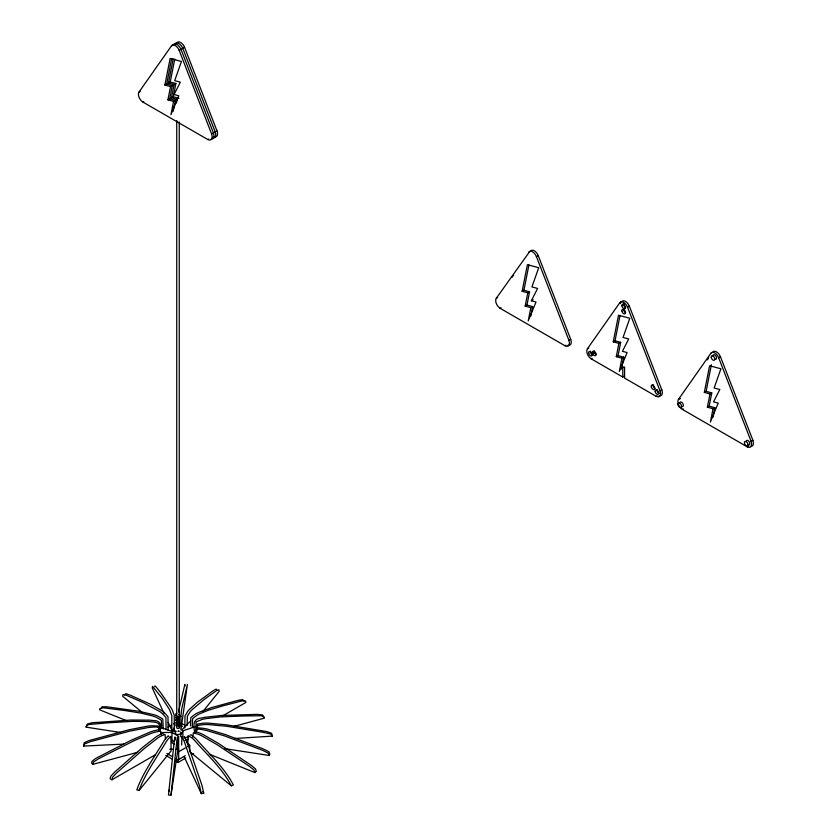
<?xml version="1.0" encoding="UTF-8"?>
<svg xmlns="http://www.w3.org/2000/svg" width="837" height="837" viewBox="0 0 837 837"><rect width="100%" height="100%" fill="white"/><g stroke="black" fill="none" stroke-linecap="round" stroke-linejoin="round"><path stroke-width="1.26" d="M170.999 795.15L176.649 742.545A62.095 4.415 -87.1 0 1 176.984 740.211L177.528 737.094L177.601 751.636L170.999 795.15L168.478 795.024L174.138 742.419A62.095 4.415 -87.1 0 1 174.462 740.086L175.006 736.968L175.09 740.222M139.109 790.473C145.376 773.001 156.958 757.234 166.521 741.237A62.095 21.427 -74.9 0 1 168.111 739.102L170.842 736.351L171.135 750.894L139.109 790.473L136.818 789.866C143.085 772.384 154.667 756.617 164.23 740.619A62.095 21.427 -74.9 0 1 165.82 738.485L168.195 735.765L168.812 736.55M163.696 734.541L162.619 733.202L158.653 735.284A62.095 35.855 -60 0 0 155.985 736.978L142.583 747.42L114.826 771.976L110.829 776.171L110.118 778.755L111.907 779.791L112.618 777.196L116.615 773.001L144.372 748.456L157.774 738.014A62.095 35.855 -60 0 1 160.442 736.309L165.015 734.311L165.496 739.249M101.12 708.636L101.947 706.794L106.571 706.763L138.733 711.241L154.259 714.808A62.095 41.536 50.5 0 1 157.346 715.907L162.817 718.962L163.205 728.964M137.749 752.285L92.677 764.38L93.587 761.952L98.703 758.678L134.286 740.578L151.466 733.254A62.095 45.951 -38.9 0 1 154.876 732.176L160.516 731.109L161.363 734.677M196.622 729.906L197.804 727.771L203.527 728.336A62.095 48.975 24.9 0 1 207.178 729.058L225.477 734.604L263.404 748.989L268.855 751.72L269.828 754.053L269.179 755.466L224.567 748.602M120.476 732.49L86.169 727.154L86.253 726.296L87.142 725.124L89.507 724.444L107.795 722.854L132.801 721.327L148.819 721.546A62.095 48.975 24.9 0 1 152.46 721.954C157.638 721.881 161.593 724.267 159.365 730.492M123.845 744.103L83.731 746.091L84.746 743.863L90.365 741.687L129.473 731.193L148.348 727.531A62.095 50.513 -8.6 0 1 152.114 727.186C154.678 727.039 160.076 725.899 159.229 730.262M124.703 694.93L125.843 693.622L130.195 695.16L151.026 704.503L161.897 710.759A62.095 29.086 68 0 1 164.062 712.381L167.996 716.723L168.164 730.492M154.719 686.758L154.96 685.974L155.588 686.288L160.495 692.429L171.491 708.458A62.095 13.12 81.2 0 1 172.464 710.404L174.232 715.332L174.316 729.916L171.878 730.293L168.195 722.352M175.833 716.639L177.025 717.006L175.854 717.571M184.161 737.02L184.433 736.518L185.971 739.51A62.095 13.12 81.2 0 1 186.944 741.77L202.01 785.462L203.736 793.246L201.298 793.622L184.13 756.7M178.72 711.994L179.013 710.069A62.095 4.415 -87.1 0 1 179.338 708.06L184.872 684.436L184.998 686.058M169.032 791.394L169.304 789.584M178.825 719.632L176.628 719.872L177.13 719.579M170.539 86.567L167.913 99.875L173.269 96.778L175.896 83.47L170.539 86.567L164.879 85.05L170.131 58.433L181.451 61.467L174.682 80.666L180.342 82.183L174.075 94.518L178.752 95.774L170.947 114.7L173.573 101.392L177.141 99.331L176.429 102.961M171.669 58.663L166.668 84.014L172.328 85.531L169.702 98.839L175.362 100.356L173.207 111.248M173.207 58.904L168.446 82.989L174.106 84.506L171.48 97.814L177.141 99.331M164.879 85.05L170.235 81.953L174.745 59.134M527.802 292.824L525.165 306.133L526.954 305.107L529.58 291.799L527.802 292.824L522.131 291.307L527.394 264.691L538.714 267.725L531.945 286.934L537.605 288.451L531.338 300.786L536.015 302.031L528.199 320.958L530.836 307.65L532.614 306.624L530.71 316.302M522.131 291.307L523.92 290.282L528.932 264.931M618.899 343.358L616.273 356.667L618.062 355.641L620.688 342.333L618.899 343.358L613.239 341.841L618.491 315.225L629.811 318.259L623.042 337.468L628.702 338.985L622.435 351.32L627.112 352.565L619.307 371.492L621.933 358.184L623.722 357.158L621.326 369.253M613.239 341.841L615.028 340.816L620.029 315.465M709.996 393.892L707.37 407.2L709.159 406.175L711.785 392.867L709.996 393.892L704.336 392.375L709.598 365.759L720.919 368.793L714.139 388.002L719.81 389.519L713.542 401.854L718.209 403.099L710.404 422.026L713.03 408.718L714.819 407.692L712.904 417.37M704.336 392.375L706.125 391.35L711.377 364.723M194.299 732.605L195.502 731.538L200.095 733.191A62.095 41.536 50.5 0 1 203.192 734.593L218.708 743.58L250.87 765.102L255.494 768.858L256.321 771.379L254.877 772.572L209.281 754.189M189.999 735.168L190.993 734.719L193.996 737.062A62.095 29.086 68 0 1 196.161 739.008C208.936 753.687 224.546 767.811 233.366 784.98L231.294 785.817L190.543 752.285M86.169 727.154L87.456 723.953L92.07 722.781L131.168 720.008L149.478 720.134A62.095 48.975 24.9 0 1 153.119 720.542C159.281 720.322 162.326 723.89 160.024 730.691M195.052 726.736L182.885 730.795L180.426 736.079L182.121 737.763M175.76 717.822L178.856 718.251M208.664 138.994L207.775 139.517L142.865 102.041A6.319 3.651 60 0 1 138.994 92.07L171.449 45.899L176.806 42.802A6.319 3.651 60 0 1 184.548 47.27L217.003 130.917A6.319 3.651 60 0 1 213.979 136.818M565.927 345.262L565.027 345.775L500.118 308.298A6.319 3.651 60 0 1 496.257 298.328L529.601 251.644M512.234 277.099L513.594 275.174M624.569 376.022L622.78 377.058L591.225 358.832A6.319 3.651 60 0 1 587.354 348.862L619.809 302.691L621.598 301.665A6.319 3.651 60 0 1 629.33 306.133L661.785 389.78A6.319 3.651 60 0 1 659.054 395.765M620.248 303.59L621.598 301.665M748.132 446.33L747.232 446.843L682.322 409.366A6.319 3.651 60 0 1 678.451 399.395L710.906 353.224L712.695 352.199A6.319 3.651 60 0 1 720.427 356.667L752.892 440.314A6.319 3.651 60 0 1 750.433 446.362M707.286 359.889L708.636 357.964M203.161 711.199L219.179 691.341L218.896 689.793L216.877 690.41L204.134 699.46L191.767 709.985A62.095 21.427 -74.9 0 0 190.166 711.795L187.352 716.137L187.153 725.428M175.739 720.27L178.919 719.517M175.749 715.091L176.555 714.578M175.76 713.794L176.785 713.208M181.587 730.042L190.721 720.908M179.034 725.857L178.469 726.16M178.689 720.939L176.722 720.981L178.951 720.783M178.94 723.356L176.764 723.513M222.433 716.012L245.879 702.442L245.597 701.029L242.029 700.893L222.6 705.947L208.664 710.132L200.012 713.626A62.095 35.855 -60 0 0 197.344 715.007L192.625 718.585L192.29 727.008M171.449 45.899A6.319 3.651 60 0 1 179.181 50.366L184.548 47.27M138.994 92.07L140.218 91.359M142.865 102.041L143.755 101.528M207.775 139.517A6.319 3.651 60 0 0 211.635 134.014L217.003 130.917M529.821 251.518L530.491 251.131A6.319 3.651 60 0 1 538.233 255.588L570.688 339.247A6.319 3.651 60 0 1 567.957 345.231M528.712 252.157A6.319 3.651 60 0 1 536.444 256.624L538.233 255.588M496.257 298.328L497.596 297.564M500.118 308.298L501.018 307.786M531.338 300.786L533.127 299.751M565.027 345.775A6.319 3.651 60 0 0 568.898 340.272L570.688 339.247M619.809 302.691A6.319 3.651 60 0 1 627.541 307.158L629.33 306.133M587.354 348.862L588.809 348.025M591.225 358.832L592.115 358.32M624.569 367.004L624.569 378.083L656.135 396.309A6.319 3.651 60 0 0 659.995 390.806L661.785 389.78M710.906 353.224A6.319 3.651 60 0 1 718.648 357.692L720.427 356.667M656.135 396.309L657.024 395.796M678.451 399.395L680.021 398.496M682.322 409.366L683.212 408.854M167.965 727.091L171.313 725.156M173.541 723.869L175.77 722.582M178.668 751.783L185.312 747.943M187.53 746.667L189.748 745.39L186.358 742M175.77 758.615L177.999 759.902L185.312 755.675M175.77 761.199L177.999 762.486L185.793 757.977M191.37 754.765L193.598 753.478M747.232 446.843A6.319 3.651 60 0 0 751.103 441.34L752.892 440.314M178.919 716.922L176.502 717.037M111.907 779.791L155.441 754.712M178.972 731.067L177.957 731.423L179.013 731.161M178.815 722.143L176.889 722.289M178.856 724.706L175.791 724.308M178.773 723.471L176.921 723.607M184.098 738.119L188.409 736.686M185.092 740.368L188.409 739.259M176.795 722.289L178.961 722.164M178.888 724.769L176.733 724.999M178.846 720.908L176.816 720.96M178.825 718.345L176.827 718.397M234.339 726.265L264.387 718.146L264.304 717.299L263.467 716.221L261.259 715.761L244.09 715.97L220.633 716.89L205.599 718.68A62.095 45.951 -38.9 0 0 202.177 719.443L196.13 721.912L195.701 731.873M178.658 722.258L177.852 722.383M177.099 718.292L178.616 718.387M175.875 730.931L172.443 731.465L159.762 727.238M171.459 731.8L174.891 731.266M176.91 718.449L178.71 718.46M178.082 717.225L176.722 717.131M177.13 720.877L178.773 721.013M234.726 738.506L272.454 736.1L270.477 733.955L262.933 732.291L226.743 726.275L207.858 724.528A62.095 50.513 -8.6 0 0 204.102 724.56L197.658 725.522L196.977 729.969M160.516 732.48L171.972 732.48L178.668 736.351L178.668 759.515M169.733 749.241L173.562 749.241M176.115 749.241L178.668 749.241M177.883 725.972L178.469 726.087M176.91 715.876L175.728 715.206M170.235 81.953L175.896 83.47M173.269 96.778L178.93 98.295M167.913 99.875L173.573 101.392M523.92 290.282L529.58 291.799M526.954 305.107L532.614 306.624M525.165 306.133L530.836 307.65M615.028 340.816L620.688 342.333M618.062 355.641L623.722 357.158M616.273 356.667L621.933 358.184M706.125 391.35L711.785 392.867M709.159 406.175L714.819 407.692M707.37 407.2L713.03 408.718M176.942 719.747L175.77 719.119M176.565 726.087L175.749 725.564M126.837 720.835L99.676 709.828L99.844 708.657L103.254 707.788L124.431 710.477L141.055 713.114L152.805 716.012A62.095 41.536 50.5 0 1 155.902 717.1L161.363 720.155L161.75 728.546M176.241 720.793L175.739 720.395M624.569 367.778L622.78 366.742L622.78 377.058M180.227 722.582L185.793 725.805M180.227 725.166L182.456 726.453M171.972 740.211L174.201 741.509M174.201 744.083L171.972 742.796L171.972 732.48M166.856 753.467L172.422 756.69M165.736 755.403L172.422 759.264M141.641 711.931L122.631 696.217L123.008 694.637L125.749 695.013L143.043 702.546L159.825 711.596A62.095 29.086 68 0 1 161.991 713.218L165.925 717.56L166.092 729.707M92.677 764.38L91.61 763.051L91.965 761.377L95.575 758.5L130.98 740.347L150.388 731.925A62.095 45.951 -38.9 0 1 153.809 730.847L158.894 729.697L160.275 731.276M173.5 728.148L174.316 729.916M202.92 791.488L203.736 793.246M164.104 713.532L152.261 687.962L152.522 686.35L162.158 698.236L169.043 708.834A62.095 13.12 81.2 0 1 170.026 710.78L171.794 715.708L171.878 730.293M718.648 357.692L751.103 441.34M627.541 307.158L659.995 390.806M536.444 256.624L568.898 340.272M179.181 50.366L211.635 134.014M272.475 736.56L271.596 733.254L266.836 731.611L226.524 724.821L207.639 723.074A62.095 50.513 -8.6 0 0 203.883 723.105L197.438 724.068L196.758 730.126M83.731 746.091L84.171 742.722L88.931 740.599L129.254 729.738L148.128 726.077A62.095 50.513 -8.6 0 1 151.895 725.731L158.339 726.035L159.009 730.419M244.08 700.967L242.667 699.523L237.31 700.569L211.625 707.568L198.223 712.59A62.095 35.855 -60 0 0 195.555 713.971L190.836 717.55L190.501 725.972M216.877 690.274L216.04 689.06L212.839 690.985L197.48 702.159L189.476 709.368A62.095 21.427 -74.9 0 0 187.875 711.178L184.987 715.865L184.862 728.033M269.179 755.466L268.196 753.133L262.745 750.391L224.829 736.005L206.519 730.471A62.095 48.975 24.9 0 0 202.878 729.749C200.461 729.32 195.115 727.709 195.973 732.124M263.32 716.828L262.399 714.892L257.283 714.379L221.711 715.436L204.531 717.351A62.095 45.951 -38.9 0 0 201.11 718.115C193.201 718.46 193.169 725.041 194.634 732.166M254.877 772.572L254.04 770.05L249.416 766.294L217.264 744.773L201.738 735.786A62.095 41.536 50.5 0 0 198.651 734.384L193.347 732.877L192.792 737.073M231.294 785.817C222.475 768.648 206.865 754.524 194.09 739.845A62.095 29.086 68 0 0 191.924 737.899L188.095 735.597L187.833 743.601M201.298 793.622L199.572 785.838L184.506 742.147A62.095 13.12 81.2 0 0 183.533 739.887L181.922 736.874L181.681 744.982M189.748 745.39L189.748 751.835M182.885 730.795L182.885 737.24M179.264 121.972L179.264 727.709M177.999 759.902L177.999 762.486M176.733 120.664L176.733 727.709A1.266 0.732 0 0 0 177.936 728.441A1.266 0.732 0 0 0 179.254 727.782M180.436 732.019A2.846 1.643 0 0 1 179.62 734.216A2.846 1.643 0 0 1 175.77 733.892A2.846 1.643 0 0 1 176.084 731.653M212.2 137.854A6.319 3.651 60 0 0 215.214 131.953L182.759 48.305A6.319 3.651 60 0 0 175.027 43.838M211.259 139.078A6.319 3.651 60 0 0 213.425 132.978L180.97 49.331A6.319 3.651 60 0 0 173.238 44.863M654.921 388.389A2.521 1.454 60 0 1 653.142 384.612M596.362 354.564A2.521 1.454 60 0 1 594.333 351.027M625.626 312.745A2.521 1.454 60 0 1 623.711 309.209M624.81 308.298A2.521 1.454 60 0 1 625.459 308.539M659.158 393.348A2.521 1.454 60 0 1 656.961 389.582M592.983 355.024A2.521 1.454 60 0 1 591.079 353.632A2.521 1.454 60 0 1 590.503 351.184M593.339 351.739A2.521 1.454 60 0 1 593.998 353.434M625.626 307.587A2.521 1.454 60 0 1 623.931 305.62A2.521 1.454 60 0 1 623.973 303.454M679.989 398.81A6.319 3.651 60 0 1 680.104 398.579M746.227 441.528A2.521 1.454 60 0 1 748.09 440.639A2.521 1.454 60 0 1 749.795 443.777A2.521 1.454 60 0 1 747.922 444.667M679.78 402.942A2.521 1.454 60 0 1 681.705 402.315A2.521 1.454 60 0 1 683.337 405.359A2.521 1.454 60 0 1 681.632 406.384M712.998 356.164A2.521 1.454 60 0 1 714.777 354.94A2.521 1.454 60 0 1 716.556 358.226A2.521 1.454 60 0 1 714.453 358.843M180.907 716.472L180.907 729.833L187.383 684.572L181.859 708.186A62.095 4.415 -87.1 0 0 181.524 710.205L180.907 716.472M178.846 714.484L179.798 715.248L178.846 714.484M651.301 386.809A2.521 1.454 60 0 0 654.283 389.508A2.521 1.454 60 0 0 653.53 385.606A2.521 1.454 60 0 0 651.301 386.809M592.554 352.764A2.521 1.454 60 0 0 595.473 355.641A2.521 1.454 60 0 0 594.908 351.802A2.521 1.454 60 0 0 592.554 352.764M621.912 310.935A2.521 1.454 60 0 0 624.8 313.885A2.521 1.454 60 0 0 624.318 310.067A2.521 1.454 60 0 0 621.912 310.935M588.693 353.109A2.521 1.454 60 0 0 591.613 355.987A2.521 1.454 60 0 0 591.048 352.147A2.521 1.454 60 0 0 588.693 353.109M621.912 305.777A2.521 1.454 60 0 0 624.8 308.727A2.521 1.454 60 0 0 624.318 304.919A2.521 1.454 60 0 0 621.912 305.777M655.172 391.611A2.521 1.454 60 0 0 658.144 394.311A2.521 1.454 60 0 0 657.401 390.419A2.521 1.454 60 0 0 655.172 391.611M744.491 443.181A2.521 1.454 60 0 0 747.462 445.88A2.521 1.454 60 0 0 746.709 441.978A2.521 1.454 60 0 0 744.491 443.181M678.001 404.669A2.521 1.454 60 0 0 680.92 407.546A2.521 1.454 60 0 0 680.355 403.716A2.521 1.454 60 0 0 678.001 404.669M711.23 357.347A2.521 1.454 60 0 0 714.118 360.287A2.521 1.454 60 0 0 713.626 356.478A2.521 1.454 60 0 0 711.23 357.347"/></g></svg>
